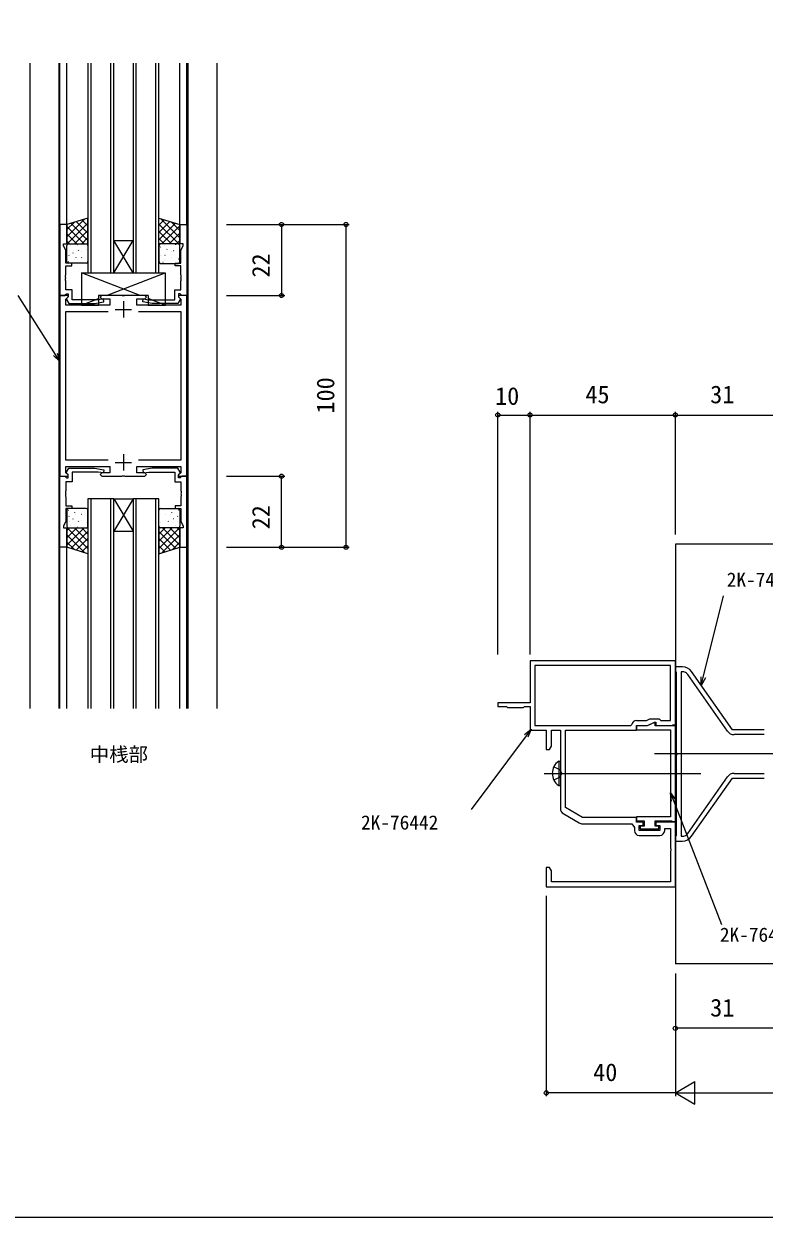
# Model space of a CAD drawing. Units: millimetres, scale not verified. Extents: x -437 to 438, y -344 to 341.
# Drawn here: x -143.5 to 85.8, y -343.7 to 26 of the extents above; entities that cross this region are included whole.
import ezdxf
from ezdxf.enums import TextEntityAlignment as Align

# ---------------------------------------------------------------- set-up
doc = ezdxf.new("R2010")
doc.units = ezdxf.units.MM
doc.header["$LTSCALE"] = 2
for name, color, linetype in [('0-1_USER1', 3, 'Continuous'), ('0-2_YKK_11', 7, 'Continuous'), ('0-3_YKK_12', 2, 'Continuous'), ('0-4_YKK_13', 4, 'Continuous'), ('0-6_YKK_D', 6, 'Continuous'), ('0-7_YKK_ZWAK', 7, 'Continuous')]:
    doc.layers.add(name, color=color, linetype=linetype)
doc.styles.add('ＭＳ ゴシック', font='')
doc.styles.get('ＭＳ ゴシック').set_extended_font_data('MS Gothic')

msp = doc.modelspace()

# ---------------------------------------------------------------- linework, layer by layer
at = {"layer": '0-2_YKK_11'}
for p, q in [((-115.199, -62.451), (-110.199, -62.451)), ((-112.699, -59.951), (-112.699, -64.951)), ((-115.199, -109.851), (-110.199, -109.851)), ((-112.699, -107.351), (-112.699, -112.351)), ((60.478, -174.704), (60.1, -174.704)), ((74.427, -193.138), (62.116, -175.557)), ((85.8, -194.204), (76.475, -194.204)), ((76.475, -206.204), (85.8, -206.204)), ((62.116, -224.851), (74.427, -207.27)), ((23.7, -218.797), (28.496, -221.566)), ((47.1, -225.434), (53.5, -225.434))]:
    msp.add_line(p, q, dxfattribs=at)
for points in [[(-132.399, -36.151), (-132.399, -58.151), (-130.769, -58.151), (-130.469, -57.851), (-130.269, -57.651), (-129.799, -57.651), (-129.799, -58.601), (-130.299, -59.101), (-130.299, -59.438), (-129.599, -60.651), (-121.591, -60.651), (-118.712, -60.143), (-118.886, -59.158), (-120.544, -59.451), (-128.599, -59.451), (-128.599, -56.451), (-130.469, -56.451), (-130.469, -53.659), (-130.589, -53.476), (-130.589, -52.926), (-130.469, -52.743), (-130.469, -52.659), (-130.589, -52.476), (-130.589, -51.926), (-130.469, -51.743), (-130.469, -48.951), (-128.699, -48.951), (-128.699, -48.151), (-130.469, -48.151), (-130.469, -44.216), (-131.199, -42.651), (-131.199, -42.151), (-130.199, -42.151), (-130.199, -36.151)], [(-92.999, -36.151), (-92.999, -58.151), (-94.629, -58.151), (-94.929, -57.851), (-95.129, -57.651), (-95.599, -57.651), (-95.599, -58.601), (-95.099, -59.101), (-95.099, -59.438), (-95.799, -60.651), (-103.807, -60.651), (-106.686, -60.143), (-106.512, -59.158), (-104.854, -59.451), (-96.799, -59.451), (-96.799, -56.451), (-94.929, -56.451), (-94.929, -53.659), (-94.809, -53.476), (-94.809, -52.926), (-94.929, -52.743), (-94.929, -52.659), (-94.809, -52.476), (-94.809, -51.926), (-94.929, -51.743), (-94.929, -48.951), (-96.699, -48.951), (-96.699, -48.151), (-94.929, -48.151), (-94.929, -44.216), (-94.199, -42.651), (-94.199, -42.151), (-95.199, -42.151), (-95.199, -36.151)], [(-132.399, -136.151), (-132.399, -114.151), (-130.769, -114.151), (-130.469, -114.451), (-130.269, -114.651), (-129.799, -114.651), (-129.799, -113.701), (-130.299, -113.201), (-130.299, -112.863), (-129.599, -111.651), (-121.591, -111.651), (-118.712, -112.158), (-118.886, -113.143), (-120.544, -112.851), (-128.599, -112.851), (-128.599, -115.851), (-130.469, -115.851), (-130.469, -118.643), (-130.589, -118.826), (-130.589, -119.376), (-130.469, -119.559), (-130.469, -119.643), (-130.589, -119.826), (-130.589, -120.376), (-130.469, -120.559), (-130.469, -123.351), (-128.699, -123.351), (-128.699, -124.151), (-130.469, -124.151), (-130.469, -128.085), (-131.199, -129.651), (-131.199, -130.151), (-130.199, -130.151), (-130.199, -136.151)], [(-92.999, -136.151), (-92.999, -114.151), (-94.629, -114.151), (-94.929, -114.451), (-95.129, -114.651), (-95.599, -114.651), (-95.599, -113.701), (-95.099, -113.201), (-95.099, -112.863), (-95.799, -111.651), (-103.807, -111.651), (-106.686, -112.158), (-106.512, -113.143), (-104.854, -112.851), (-96.799, -112.851), (-96.799, -115.851), (-94.929, -115.851), (-94.929, -118.643), (-94.809, -118.826), (-94.809, -119.376), (-94.929, -119.559), (-94.929, -119.643), (-94.809, -119.826), (-94.809, -120.376), (-94.929, -120.559), (-94.929, -123.351), (-96.699, -123.351), (-96.699, -124.151), (-94.929, -124.151), (-94.929, -128.085), (-94.199, -129.651), (-94.199, -130.151), (-95.199, -130.151), (-95.199, -136.151)], [(58.3, -221.154), (58.3, -191.254), (57.5, -191.254), (57.315, -191.379), (57.129, -191.504), (52, -191.504), (52, -190.594), (51.815, -190.476), (49.611, -191.504), (46.3, -191.504), (46.3, -192.704), (56.8, -192.704), (56.8, -219.704), (46.3, -219.704), (46.3, -220.904), (48.6, -220.904), (48.6, -222.604), (47.4, -222.604), (47.4, -223.404), (53.2, -223.404), (53.2, -222.604), (52, -222.604), (52, -220.904), (57.129, -220.904), (57.315, -221.029), (57.5, -221.154)]]:
    msp.add_lwpolyline(points, close=True, dxfattribs=at)
for points in [[(-132.399, -58.151), (-132.399, -114.151), (-129.923, -114.151), (-129.763, -113.763), (-130.469, -113.057), (-130.469, -111.151), (-116.899, -111.151), (-116.899, -113.151), (-119.399, -113.151), (-119.899, -113.651), (-119.399, -114.151), (-113.157, -114.151), (-112.974, -114.031), (-112.424, -114.031), (-112.241, -114.151), (-105.999, -114.151), (-105.499, -113.651), (-105.999, -113.151), (-108.499, -113.151), (-108.499, -111.151), (-94.929, -111.151), (-94.929, -113.057), (-95.635, -113.763), (-95.475, -114.151), (-92.999, -114.151), (-92.999, -58.151), (-95.475, -58.151), (-95.635, -58.539), (-94.929, -59.245), (-94.929, -61.151), (-99.541, -61.151), (-99.724, -61.271), (-100.274, -61.271), (-100.457, -61.151), (-100.541, -61.151), (-100.724, -61.271), (-101.274, -61.271), (-101.457, -61.151), (-108.499, -61.151), (-108.499, -59.151)], [(-108.499, -59.151), (-105.999, -59.151), (-105.499, -58.651), (-105.999, -58.151), (-112.241, -58.151), (-112.424, -58.271), (-112.974, -58.271), (-113.157, -58.151), (-119.399, -58.151), (-119.899, -58.651), (-119.399, -59.151), (-116.899, -59.151), (-116.899, -61.151), (-130.469, -61.151), (-130.469, -59.245), (-129.763, -58.539), (-129.923, -58.151), (-132.399, -58.151)], [(-117.373, -109.221), (-130.469, -109.221), (-130.469, -63.081), (-117.373, -63.081)], [(-108.025, -63.081), (-94.929, -63.081), (-94.929, -109.221), (-108.025, -109.221)], [(58.3, -171.334), (13.3, -171.334), (13.3, -184.334), (3.3, -184.334), (3.3, -185.534), (6, -185.534), (6.3, -185.834), (11.3, -185.834), (11.6, -185.534), (13.3, -185.534), (13.3, -192.834), (18.3, -192.834), (18.3, -198.834), (19.27, -198.834), (19.9, -197.742), (19.9, -192.834), (22.7, -192.834), (22.7, -217.065)], [(56.8, -172.834), (14.8, -172.834), (14.8, -191.334), (44.5, -191.334), (44.796, -191.084)], [(55, -223.934), (55, -223.334), (56.8, -223.334), (56.8, -229.375), (56.92, -229.559), (56.92, -230.109), (56.8, -230.292), (56.8, -239.834), (19.9, -239.834), (19.9, -236.425), (19.27, -235.334), (18.3, -235.334), (18.3, -241.334), (58.3, -241.334), (58.3, -221.334), (52.3, -221.334), (52.3, -222.334), (53.5, -222.334), (53.5, -223.934), (47.1, -223.934), (47.1, -222.334), (48.3, -222.334), (48.3, -221.334), (46.3, -221.334), (46.3, -219.834), (29.496, -219.834), (24.3, -216.834), (24.3, -192.834), (46.3, -192.834), (46.3, -191.334), (49.655, -191.334), (51.8, -190.334), (52.3, -190.334), (52.3, -191.334), (58.3, -191.334), (58.3, -171.334)], [(46.275, -189.834), (49.323, -189.834), (50.395, -189.334), (53.3, -189.334), (53.8, -189.834), (56.8, -189.834), (56.8, -172.834)], [(60.478, -173.204), (58.3, -173.204), (58.3, -174.504), (58.45, -174.697), (58.6, -174.891)], [(58.6, -174.891), (58.6, -199.745), (58.72, -199.929), (58.72, -200.479), (58.6, -200.662), (58.6, -225.516), (58.45, -225.71), (58.3, -225.904), (58.3, -227.204), (60.478, -227.204)], [(60.1, -174.704), (60.1, -225.704), (60.478, -225.704)], [(85.8, -192.704), (75.954, -192.704), (63.345, -174.696)], [(63.345, -225.711), (75.954, -207.704), (85.8, -207.704)], [(29.496, -221.834), (44.8, -221.834), (45.6, -222.976), (45.6, -223.934)]]:
    msp.add_lwpolyline(points, dxfattribs=at)
for centre, radius, start, end in [((60.478, -176.704), 3.5, 35.00001, 90), ((60.478, -176.704), 2, 35, 90), ((46.275, -191.334), 1.5, 90.00001, 170.40592), ((76.475, -191.704), 2.5, 215, 269.99999), ((76.475, -208.704), 2.5, 90.00001, 145), ((24.7, -217.065), 2, 179.99998, 240.00001), ((29.496, -219.834), 2, 240, 270.00002), ((47.1, -223.934), 1.5, 180.00001, 269.99999), ((53.5, -223.934), 1.5, 270.00001, 359.99999), ((60.478, -223.704), 2, 270, 325), ((60.478, -223.704), 3.5, 270, 324.99999)]:
    msp.add_arc(centre, radius, start, end, dxfattribs=at)
at = {"layer": '0-3_YKK_12'}
for p, q in [((-141.699, 13.849), (-141.699, -186.151)), ((-132.699, 13.849), (-132.699, -186.151)), ((-132.399, -36.451), (-132.396, 13.849)), ((-130.199, -36.351), (-130.199, 13.849)), ((-122.699, -51.148), (-122.699, 13.849)), ((-116.699, 13.849), (-116.699, -51.148)), ((-108.699, -51.148), (-108.699, 13.849)), ((-102.699, 13.849), (-102.699, -51.148)), ((-95.199, -36.351), (-95.199, 13.849)), ((-92.999, -36.451), (-92.999, 13.849)), ((-92.699, 13.849), (-92.699, -186.151)), ((-83.699, 13.849), (-83.699, -186.151)), ((-115.699, -41.148), (-109.699, -41.148)), ((-115.699, -51.148), (-109.699, -41.148)), ((-109.699, -51.148), (-115.699, -41.148)), ((-115.699, -51.148), (-109.699, -51.148)), ((-123.699, -121.151), (-123.699, -186.151)), ((-122.699, -186.151), (-122.699, -121.151)), ((-116.699, -121.151), (-116.699, -186.151)), ((-115.699, -121.151), (-109.699, -121.151)), ((-115.699, -121.151), (-109.699, -131.151)), ((-109.699, -121.151), (-115.699, -131.151)), ((-109.699, -121.151), (-109.699, -186.151)), ((-108.699, -186.151), (-108.699, -121.151)), ((-102.699, -121.151), (-102.699, -186.151)), ((-115.699, -131.151), (-109.699, -131.151)), ((-132.396, -186.151), (-132.399, -135.851)), ((-130.199, -186.151), (-130.199, -135.951)), ((-95.199, -186.151), (-95.199, -135.951)), ((-92.999, -186.151), (-92.999, -135.851)), ((58.3, -135.2), (58.3, -265.2)), ((204.8, -135.2), (58.3, -135.2)), ((204.8, -265.2), (58.3, -265.2))]:
    msp.add_line(p, q, dxfattribs=at)
for points in [[(-123.699, 13.849), (-123.699, -51.148), (-115.699, -51.148), (-115.699, 13.849)], [(-109.699, 13.849), (-109.699, -51.148), (-101.699, -51.148), (-101.699, 13.849)], [(-115.699, -186.151), (-115.699, -121.151), (-123.699, -121.151)], [(-101.699, -186.151), (-101.699, -121.151), (-109.699, -121.151)]]:
    msp.add_lwpolyline(points, dxfattribs=at)
at = {"layer": '0-4_YKK_13'}
for p, q in [((-124.633, -34.438), (-130.199, -40.004)), ((-127.876, -35.436), (-130.199, -37.759)), ((-130.199, -36.817), (-124.865, -42.151)), ((-123.699, -35.749), (-130.101, -42.151)), ((-128.991, -35.779), (-123.699, -41.071)), ((-127.274, -35.251), (-123.699, -38.826)), ((-125.558, -34.723), (-123.699, -36.581)), ((-123.841, -34.195), (-123.699, -34.336)), ((-100.028, -34.715), (-101.699, -36.386)), ((-98.311, -35.243), (-101.699, -38.631)), ((-96.594, -35.772), (-101.699, -40.876)), ((-101.699, -36.044), (-95.542, -42.201)), ((-101.119, -34.379), (-95.199, -40.299)), ((-95.199, -36.621), (-100.778, -42.201)), ((-97.876, -35.377), (-95.199, -38.054)), ((-130.199, -39.062), (-127.11, -42.151)), ((-123.699, -37.994), (-127.856, -42.151)), ((-123.699, -40.239), (-125.611, -42.151)), ((-101.699, -38.289), (-97.787, -42.201)), ((-101.699, -40.534), (-100.032, -42.201)), ((-95.199, -38.867), (-98.533, -42.201)), ((-130.199, -41.307), (-129.355, -42.151)), ((-130.199, -47.651), (-130.199, -42.651)), ((-129.699, -42.151), (-124.199, -42.151)), ((-129.391, -44.228), (-129.384, -44.236)), ((-128.964, -42.772), (-128.92, -42.796)), ((-127.572, -42.246), (-127.565, -42.253)), ((-126.888, -42.339), (-126.844, -42.363)), ((-126.673, -44.118), (-126.627, -44.206)), ((-126.297, -44.229), (-126.253, -44.253)), ((-124.22, -43.797), (-124.176, -43.821)), ((-123.699, -42.651), (-123.699, -47.651)), ((-101.699, -42.701), (-101.699, -47.701)), ((-101.203, -43.113), (-101.247, -43.136)), ((-95.699, -42.201), (-101.199, -42.201)), ((-99.82, -42.741), (-99.827, -42.749)), ((-99.178, -43.847), (-99.222, -43.871)), ((-97.101, -44.279), (-97.145, -44.303)), ((-96.725, -44.168), (-96.771, -44.256)), ((-96.51, -42.389), (-96.554, -42.413)), ((-95.199, -41.112), (-96.288, -42.201)), ((-95.826, -42.296), (-95.833, -42.303)), ((-95.199, -47.701), (-95.199, -42.701)), ((-129.755, -47.587), (-129.711, -47.611)), ((-129.563, -45.643), (-129.516, -45.731)), ((-128.321, -44.963), (-128.277, -44.987)), ((-127.73, -46.853), (-127.686, -46.877)), ((-127.416, -46.433), (-127.41, -46.441)), ((-125.653, -46.421), (-125.61, -46.445)), ((-125.63, -44.413), (-125.624, -44.421)), ((-101.294, -45.822), (-101.34, -45.91)), ((-100.412, -47.928), (-100.456, -47.952)), ((-99.976, -46.929), (-99.983, -46.936)), ((-99.769, -45.736), (-99.813, -45.76)), ((-97.744, -46.471), (-97.788, -46.495)), ((-97.768, -44.463), (-97.774, -44.471)), ((-95.982, -46.483), (-95.988, -46.491)), ((-95.668, -46.903), (-95.712, -46.927)), ((-124.199, -48.151), (-129.699, -48.151)), ((-125.699, -51.151), (-125.699, -61.151)), ((-107.499, -58.151), (-125.699, -51.151)), ((-117.899, -58.151), (-99.699, -51.151)), ((-101.199, -48.201), (-95.699, -48.201)), ((-125.699, -61.151), (-120.399, -59.113)), ((-120.399, -58.151), (-120.399, -61.151)), ((-104.999, -58.151), (-120.399, -58.151)), ((-104.999, -58.151), (-104.999, -61.151)), ((-99.699, -61.151), (-104.999, -59.113)), ((-125.699, -61.151), (-120.399, -61.151)), ((-104.999, -61.151), (-99.699, -61.151)), ((-130.199, -124.651), (-130.199, -129.651)), ((-129.755, -124.715), (-129.711, -124.691)), ((-124.199, -124.151), (-129.699, -124.151)), ((-127.73, -125.449), (-127.686, -125.425)), ((-123.699, -129.651), (-123.699, -124.651)), ((-101.699, -129.651), (-101.699, -124.651)), ((-101.199, -124.151), (-95.699, -124.151)), ((-97.668, -125.449), (-97.712, -125.425)), ((-95.643, -124.715), (-95.687, -124.691)), ((-95.199, -124.651), (-95.199, -129.651)), ((-129.563, -126.659), (-129.516, -126.571)), ((-129.391, -128.073), (-129.384, -128.066)), ((-128.321, -127.339), (-128.277, -127.315)), ((-127.416, -125.869), (-127.41, -125.861)), ((-126.673, -128.184), (-126.627, -128.095)), ((-126.297, -128.073), (-126.253, -128.049)), ((-125.653, -125.881), (-125.61, -125.857)), ((-125.63, -127.889), (-125.624, -127.881)), ((-124.22, -128.505), (-124.176, -128.481)), ((-101.178, -128.505), (-101.222, -128.481)), ((-99.744, -125.881), (-99.788, -125.857)), ((-99.768, -127.889), (-99.774, -127.881)), ((-99.101, -128.073), (-99.145, -128.049)), ((-98.725, -128.184), (-98.771, -128.095)), ((-97.982, -125.869), (-97.988, -125.861)), ((-97.077, -127.339), (-97.12, -127.315)), ((-96.007, -128.073), (-96.013, -128.066)), ((-95.835, -126.659), (-95.882, -126.571)), ((-130.199, -130.995), (-129.355, -130.151)), ((-130.199, -133.24), (-127.11, -130.151)), ((-130.199, -135.485), (-124.865, -130.151)), ((-124.633, -137.863), (-130.199, -132.298)), ((-123.699, -136.553), (-130.101, -130.151)), ((-129.699, -130.151), (-124.199, -130.151)), ((-128.991, -136.523), (-123.699, -131.23)), ((-128.964, -129.53), (-128.92, -129.506)), ((-123.699, -134.308), (-127.856, -130.151)), ((-127.572, -130.056), (-127.565, -130.049)), ((-126.888, -129.963), (-126.844, -129.939)), ((-123.699, -132.063), (-125.611, -130.151)), ((-101.699, -132.063), (-99.787, -130.151)), ((-101.699, -134.308), (-97.542, -130.151)), ((-101.699, -136.553), (-95.297, -130.151)), ((-96.407, -136.523), (-101.699, -131.23)), ((-95.699, -130.151), (-101.199, -130.151)), ((-100.765, -137.863), (-95.199, -132.298)), ((-95.199, -135.485), (-100.533, -130.151)), ((-98.51, -129.963), (-98.554, -129.939)), ((-95.199, -133.24), (-98.288, -130.151)), ((-97.826, -130.056), (-97.833, -130.049)), ((-96.434, -129.53), (-96.477, -129.506)), ((-95.199, -130.995), (-96.043, -130.151)), ((-127.876, -136.866), (-130.199, -134.543)), ((-127.274, -137.051), (-123.699, -133.475)), ((-125.558, -137.579), (-123.699, -135.72)), ((-98.124, -137.051), (-101.699, -133.475)), ((-99.84, -137.579), (-101.699, -135.72)), ((-97.522, -136.866), (-95.199, -134.543)), ((-123.841, -138.107), (-123.699, -137.966)), ((-101.557, -138.107), (-101.699, -137.966)), ((22.161, -202.454), (22.67, -202.454)), ((22.67, -202.454), (22.67, -209.954)), ((91.8, -200.204), (51.8, -200.204)), ((17.67, -206.204), (66.2, -206.204))]:
    msp.add_line(p, q, dxfattribs=at)
for points in [[(-123.699, -34.151), (-130.199, -36.151), (-130.199, -42.151), (-123.699, -42.151)], [(-101.699, -34.201), (-95.199, -36.201), (-95.199, -42.201), (-101.699, -42.201)], [(-123.699, -138.151), (-130.199, -136.151), (-130.199, -130.151), (-123.699, -130.151)], [(-101.699, -138.151), (-95.199, -136.151), (-95.199, -130.151), (-101.699, -130.151)]]:
    msp.add_lwpolyline(points, close=True, dxfattribs=at)
for points in [[(-125.699, -51.151), (-99.699, -51.151), (-99.699, -61.151)], [(22.161, -202.454), (22.161, -209.954), (22.67, -209.954)], [(20.661, -204.154), (22.516, -205.059), (23.125, -206.204)], [(20.661, -208.254), (22.516, -207.349), (23.125, -206.204)]]:
    msp.add_lwpolyline(points, dxfattribs=at)
for centre, radius, start, end in [((-129.699, -42.651), 0.5, 90, 180), ((-124.199, -42.651), 0.5, 0, 90), ((-101.199, -42.701), 0.5, 90, 180), ((-95.699, -42.701), 0.5, 0, 90), ((-129.699, -47.651), 0.5, 180, 270), ((-124.199, -47.651), 0.5, 270, 0), ((-101.199, -47.701), 0.5, 180, 270), ((-95.699, -47.701), 0.5, 270, 0), ((-129.699, -124.651), 0.5, 90, 180), ((-124.199, -124.651), 0.5, 0, 90), ((-101.199, -124.651), 0.5, 90, 180), ((-95.699, -124.651), 0.5, 0, 90), ((-129.699, -129.651), 0.5, 180, 270), ((-124.199, -129.651), 0.5, 270, 0), ((-101.199, -129.651), 0.5, 180, 270), ((-95.699, -129.651), 0.5, 270, 0), ((24.697, -206.204), 4.527, 124.06671, 235.93329)]:
    msp.add_arc(centre, radius, start, end, dxfattribs=at)
at = {"layer": '0-6_YKK_D'}
for p, q in [((-80.699, -36.151), (-42.699, -36.151)), ((-80.699, -36.151), (-62.699, -36.151)), ((-63.699, -36.151), (-63.699, -58.151)), ((-43.699, -136.151), (-43.699, -36.151)), ((-80.699, -58.151), (-62.699, -58.151)), ((3.3, -169.334), (3.3, -94.2)), ((3.3, -95.2), (13.3, -95.2)), ((13.3, -168.204), (13.3, -94.2)), ((13.3, -169.334), (13.3, -94.2)), ((13.3, -95.2), (58.3, -95.2)), ((58.3, -132.2), (58.3, -94.2)), ((58.3, -132.2), (58.3, -94.2)), ((58.3, -95.2), (89.3, -95.2)), ((-80.699, -114.151), (-62.699, -114.151)), ((-63.699, -136.151), (-63.699, -114.151)), ((-80.699, -136.151), (-62.699, -136.151)), ((-80.699, -136.151), (-42.699, -136.151)), ((18.3, -244.204), (18.3, -306.2)), ((58.3, -268.2), (58.3, -306.2)), ((58.3, -268.2), (58.3, -306.2)), ((58.3, -268.2), (58.3, -286.2)), ((89.3, -285.2), (58.3, -285.2)), ((58.3, -305.2), (64.362, -301.7)), ((64.362, -308.7), (64.362, -301.7)), ((58.3, -305.2), (18.3, -305.2)), ((58.3, -305.2), (64.362, -308.7)), ((58.3, -305.2), (70.424, -305.2)), ((65.3, -305.2), (351.3, -305.2))]:
    msp.add_line(p, q, dxfattribs=at)
for points in [[(-132.399, -78.56), (-133.757, -76.401), (-145.238, -58.151)], [(-133.178, -76.038), (-132.399, -78.56), (-134.335, -76.765)], [(66.317, -178.941), (66.928, -176.465), (73.167, -151.204)], [(67.592, -176.629), (66.317, -178.941), (66.265, -176.301)], [(13.6, -192.534), (12.073, -194.576), (-4.961, -217.362)], [(11.526, -194.167), (13.6, -192.534), (12.62, -194.985)], [(57.082, -214.875), (56.8, -212.25), (58.357, -214.383)], [(56.8, -212.25), (57.719, -214.629), (72.546, -252.996)]]:
    msp.add_lwpolyline(points, dxfattribs=at)
for centre in [(-63.699, -36.151), (-43.699, -36.151), (-63.699, -58.151), (3.3, -95.2), (13.3, -95.2), (13.3, -95.2), (58.3, -95.2), (58.3, -95.2), (-63.699, -114.151), (-63.699, -136.151), (-43.699, -136.151), (58.3, -285.2), (18.3, -305.2)]:
    msp.add_circle(centre, 0.637, dxfattribs=at)
at = {"layer": '0-7_YKK_ZWAK'}
msp.add_lwpolyline([(-436.7, -343.7), (438.3, -343.7), (438.3, 306.3)], dxfattribs=at)

# ---------------------------------------------------------------- texts
at = {"layer": '0-1_USER1', "style": 'ＭＳ ゴシック'}
msp.add_text('中桟部', height=4.399, dxfattribs=at).set_placement((-123.081, -203.853), align=Align.BOTTOM_LEFT)
at = {"layer": '0-6_YKK_D', "style": 'ＭＳ ゴシック'}
for s, p in [('22', (-65.699, -52.605)), ('100', (-45.699, -94.716)), ('22', (-65.699, -130.605))]:
    msp.add_text(s, height=5.499, rotation=90, dxfattribs=at).set_placement(p, align=Align.BOTTOM_LEFT)
for s, height, p in [('10', 5.499, (2.462, -93.7)), ('45', 5.499, (30.431, -93.2)), ('31', 5.499, (69.091, -93.2)), ('2K-74997', 4.399, (74.224, -149.704)), ('2K-76442', 4.399, (-39.079, -224.939)), ('2K-76430', 4.399, (72.09, -259.704)), ('31', 5.499, (69.091, -283.2)), ('40', 5.499, (32.845, -303.2))]:
    msp.add_text(s, height=height, dxfattribs=at).set_placement(p, align=Align.BOTTOM_LEFT)

doc.saveas('drawing.dxf')
